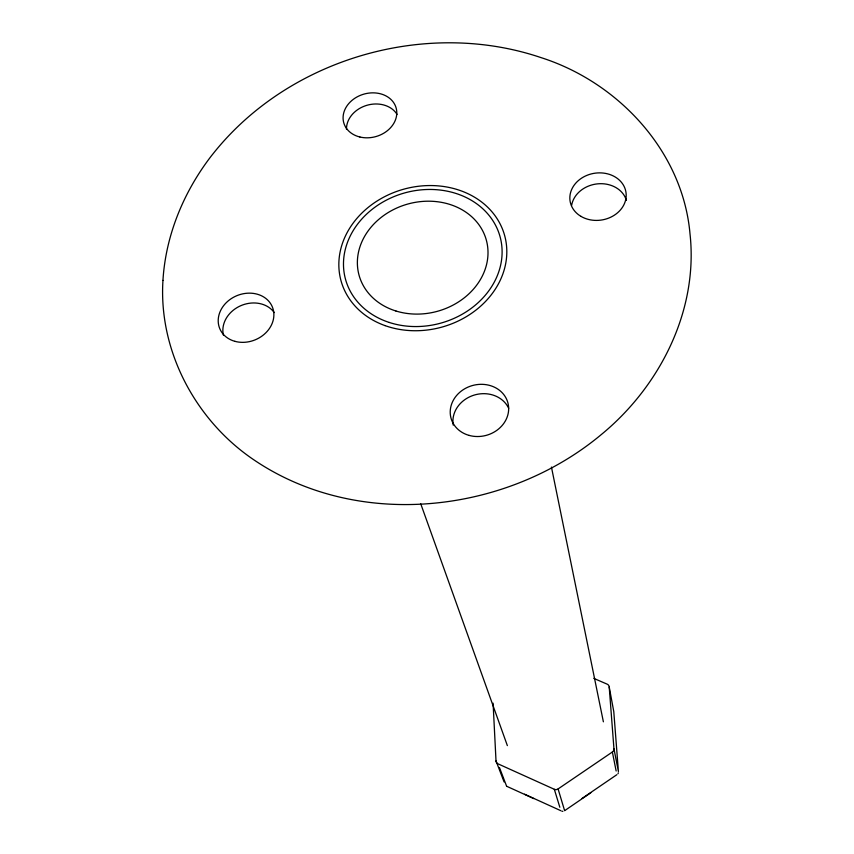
<?xml version="1.0" encoding="UTF-8"?>
<svg xmlns="http://www.w3.org/2000/svg" width="854" height="854" viewBox="0 0 854 854"><rect width="100%" height="100%" fill="white"/><g stroke="black" fill="none" stroke-linecap="round" stroke-linejoin="round"><path stroke-width="1.28" d="M618.008 773.692L618.296 772.849M564.611 810.692L590.787 792.79M582.033 798.458L616.876 774.674M493.089 703.162L496.014 760.925A3.736 3.544 -22.8 0 0 498.042 763.86L554.321 789.288A3.768 3.619 -17.6 0 0 558.089 788.936L612.361 752.022A3.758 3.576 -9.3 0 0 613.951 748.787L609.212 686.99A3.704 3.48 -9.5 0 0 607.119 684.139L593.808 678.386M561.943 811.268L562.871 811.3M524.548 794.199L560.897 810.724M506.796 786.32L533.803 798.597M496.014 760.925L504.106 781.954M499.505 767.661L506.529 786.011M420.734 503.796L507.361 745.617M554.321 789.288L559.829 807.254M558.089 788.936L564.537 810.403M551.438 467.063L603.383 721.811M612.361 752.022L616.15 771.002M613.951 748.787L618.413 771.546L613.78 711.574L609.212 686.99M571.636 205.366A28.033 23.506 -9.2 0 1 597.896 183.823A28.033 23.506 -9.2 0 1 626.43 200.455M453.228 425.1A29.185 25.673 -15 0 1 474.173 395.092A29.185 25.673 -15 0 1 508.685 408.276M223.438 335.227A28.193 23.763 -22.2 0 1 240.508 305.817A28.193 23.763 -22.2 0 1 274.251 312.575M346.5 129.306A26.976 21.937 -16 0 1 366.825 105.32A26.976 21.937 -16 0 1 397.057 114.393M162.954 280.4C158.46 351.058 195.79 420.734 254.033 459.954C358.349 530.59 506.433 513.82 601.355 434.515C659.918 386.435 698.519 310.45 689.989 233.665C682.698 151.137 618.072 81.995 540.625 57.485L539.856 57.218C424.587 18.809 287.595 59.075 212.336 154.691L211.792 155.343C183.994 191.232 165.697 234.871 162.954 280.4M389.253 322.46A80.169 67.573 -15.6 0 0 501.81 246.016A80.169 67.573 -15.6 0 0 377.308 205.547A80.169 67.573 -15.6 0 0 389.253 322.46M359.854 136.992A27.211 22.055 -16 0 0 396.534 109.771A27.211 22.055 -16 0 0 353.417 99.256A27.211 22.055 -16 0 0 359.854 136.992M234.914 341.333A28.449 23.912 -22.2 0 0 273.707 312.041A28.449 23.912 -22.2 0 0 229.491 299.882A28.449 23.912 -22.2 0 0 234.914 341.333M469.113 435.401A29.463 25.855 -15 0 0 508.29 404.54A29.463 25.855 -15 0 0 460.925 391.345A29.463 25.855 -15 0 0 469.113 435.401M580.933 216.35A28.289 23.645 -9.3 0 0 625.961 198.331A28.289 23.645 -9.3 0 0 587.157 175.262A28.289 23.645 -9.3 0 0 580.933 216.35M385.058 325.62A84.877 71.544 -15.6 0 0 506.678 247.585A84.877 71.544 -15.6 0 0 376.742 201.224A84.877 71.544 -15.6 0 0 385.058 325.62M395.893 310.984A66.014 55.638 -15.6 0 0 487.677 246.998A66.014 55.638 -15.6 0 0 384.492 214.962A66.014 55.638 -15.6 0 0 395.893 310.984"/></g></svg>
